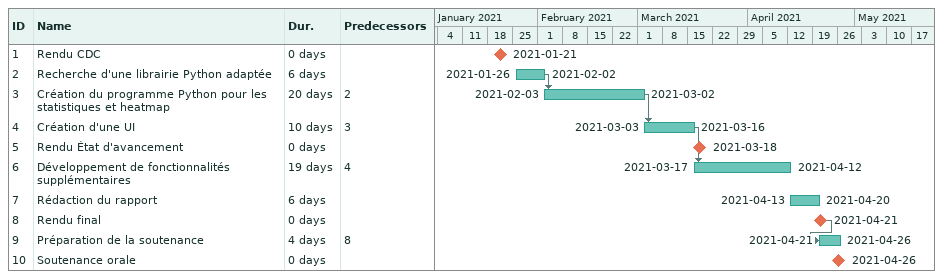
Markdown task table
| ID | Task | Duration | Start | Finish | Predecessors |
|---|---|---|---|---|---|
| 1 | Rendu CDC | 0d | 2021-01-21 | 2021-01-21 |  |
| 2 | Recherche d'une librairie Python adaptée | 6d | 2021-01-26 | 2021-02-02 |  |
| 3 | Création du programme Python pour les statistiques et heatmap | 20d | 2021-02-03 | 2021-03-02 | 2 |
| 4 | Création d'une UI | 10d | 2021-03-03 | 2021-03-16 | 3 |
| 5 | Rendu État d'avancement | 0d | 2021-03-18 | 2021-03-18 |  |
| 6 | Développement de fonctionnalités supplémentaires | 19d | 2021-03-17 | 2021-04-12 | 4 |
| 7 | Rédaction du rapport | 6d | 2021-04-13 | 2021-04-20 |  |
| 8 | Rendu final | 0d | 2021-04-21 | 2021-04-21 |  |
| 9 | Préparation de la soutenance | 4d | 2021-04-21 | 2021-04-26 | 8 |
| 10 | Soutenance orale | 0d | 2021-04-26 | 2021-04-26 |  |
